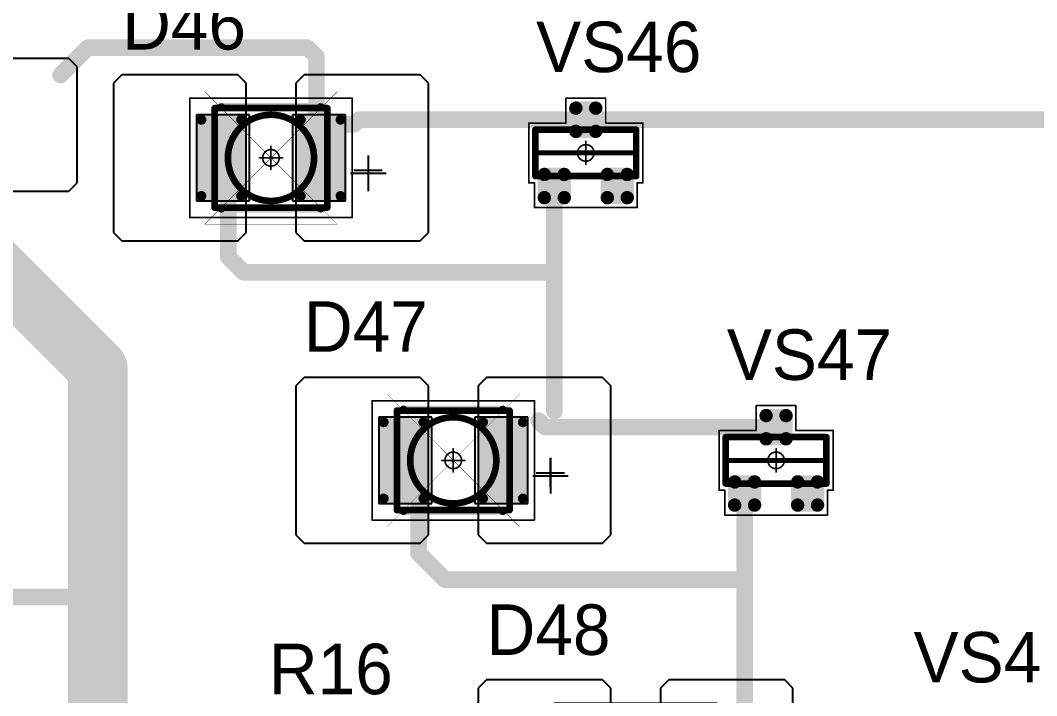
# Model space of a CAD drawing. Header units: millimetres. Extents: x 0 to 395, y 0 to 190.
# Drawn here: x 143.44 to 174.1, y 81.8 to 102.18 of the extents above; entities that cross this region are included whole.
import ezdxf

# ---------------------------------------------------------------- set-up
doc = ezdxf.new("R2010")
doc.units = ezdxf.units.MM
for name, color, linetype in [('Mechanical13', 56, 'Continuous'), ('Mechanical15', 56, 'Continuous'), ('Mechanical5', 56, 'Continuous'), ('TopLayer', 1, 'Continuous'), ('TopOverlay', 2, 'Continuous'), ('TopPaste', 8, 'Continuous'), ('TopSolder', 216, 'Continuous')]:
    doc.layers.add(name, color=color, linetype=linetype)

# ---------------------------------------------------------------- blocks, each defined once
blk = doc.blocks.new('T66G_1073')
at = {"layer": 'Mechanical13'}
for p, q in [((2.936, 0.071), (2.936, -1)), ((2.4, -0.464), (3.471, -0.464))]:
    blk.add_line(p, q, dxfattribs=at)
at = {"layer": 'Mechanical13', "const_width": 0.2}
for points in [[(-1.7, 1.5), (1.7, 1.5)], [(-1.7, -1.5), (-1.7, 1.5)], [(1.7, -1.5), (1.7, 1.5)], [(-1.7, -1.5), (1.7, -1.5)]]:
    blk.add_lwpolyline(points, dxfattribs=at)
at = {"layer": 'Mechanical13'}
for points, const_width in [([(-1.75, 1.5, 1), (-1.65, 1.5, 1)], 0.1), ([(-1.75, 1.5, 1), (-1.65, 1.5, 1)], 0.1), ([(1.65, 1.5, 1), (1.75, 1.5, 1)], 0.1), ([(1.65, 1.5, 1), (1.75, 1.5, 1)], 0.1), ([(1.3, 0, 1), (-1.3, 0, 1)], 0.2), ([(-1.35, 0, 1), (-1.25, 0, 1)], 0.1), ([(1.25, 0, 1), (1.35, 0, 1)], 0.1), ([(-1.75, -1.5, 1), (-1.65, -1.5, 1)], 0.1), ([(-1.75, -1.5, 1), (-1.65, -1.5, 1)], 0.1), ([(1.65, -1.5, 1), (1.75, -1.5, 1)], 0.1), ([(1.65, -1.5, 1), (1.75, -1.5, 1)], 0.1)]:
    blk.add_lwpolyline(points, format="xyb", close=True, dxfattribs=dict(at, const_width=const_width))
at = {"layer": 'Mechanical15', "const_width": 0.05}
for points in [[(-2.45, -1.8), (-2.45, 1.8)], [(-2.45, 1.8), (2.45, 1.8)], [(2.45, -1.8), (2.45, 1.8)], [(0, -0.35), (0, 0.35)], [(-0.35, 0), (0.35, 0)], [(-2.45, -1.8), (2.45, -1.8)]]:
    blk.add_lwpolyline(points, dxfattribs=at)
at = {"layer": 'Mechanical15'}
for points, const_width in [([(-2.462, 1.8, 1), (-2.438, 1.8, 1)], 0.025), ([(-2.462, 1.8, 1), (-2.438, 1.8, 1)], 0.025), ([(2.438, 1.8, 1), (2.462, 1.8, 1)], 0.025), ([(2.438, 1.8, 1), (2.462, 1.8, 1)], 0.025), ([(-0.012, 0.35, 1), (0.012, 0.35, 1)], 0.025), ([(-0.362, 0, 1), (-0.337, 0, 1)], 0.025), ([(0.25, 0, 1), (-0.25, 0, 1)], 0.05), ([(-0.262, 0, 1), (-0.238, 0, 1)], 0.025), ([(0.238, 0, 1), (0.262, 0, 1)], 0.025), ([(0.337, 0, 1), (0.362, 0, 1)], 0.025), ([(-0.012, -0.35, 1), (0.012, -0.35, 1)], 0.025), ([(-2.462, -1.8, 1), (-2.438, -1.8, 1)], 0.025), ([(-2.462, -1.8, 1), (-2.438, -1.8, 1)], 0.025), ([(2.438, -1.8, 1), (2.462, -1.8, 1)], 0.025), ([(2.438, -1.8, 1), (2.462, -1.8, 1)], 0.025)]:
    blk.add_lwpolyline(points, format="xyb", close=True, dxfattribs=dict(at, const_width=const_width))
at = {"layer": 'TopLayer'}
for p, q in [((-5.55, 2), (-5.8, 1.75)), ((-1, 2), (-5.55, 2)), ((-0.75, 1.75), (-1, 2)), ((1, 2), (0.75, 1.75)), ((5.55, 2), (1, 2)), ((5.8, 1.75), (5.55, 2)), ((-5.8, 1.75), (-5.8, -1.75)), ((-0.75, -1.75), (-0.75, 1.75)), ((0.75, 1.75), (0.75, -1.75)), ((5.8, -1.75), (5.8, 1.75)), ((-5.8, -1.75), (-5.55, -2)), ((-1, -2), (-0.75, -1.75)), ((0.75, -1.75), (1, -2)), ((5.55, -2), (5.8, -1.75)), ((-5.55, -2), (-1, -2)), ((1, -2), (5.55, -2))]:
    blk.add_line(p, q, dxfattribs=at)
at = {"layer": 'TopLayer', "const_width": 0.15}
for points in [[(-2.175, 1.15, 1), (-2.025, 1.15, 1)], [(-0.975, 1.15, 1), (-0.825, 1.15, 1)], [(0.825, 1.15, 1), (0.975, 1.15, 1)], [(2.025, 1.15, 1), (2.175, 1.15, 1)], [(-2.175, -1.15, 1), (-2.025, -1.15, 1)], [(-0.975, -1.15, 1), (-0.825, -1.15, 1)], [(0.825, -1.15, 1), (0.975, -1.15, 1)], [(2.025, -1.15, 1), (2.175, -1.15, 1)]]:
    blk.add_lwpolyline(points, format="xyb", close=True, dxfattribs=at)
at = {"layer": 'TopLayer'}
for points in [[(-0.9, 1.3), (-2.1, 1.3), (-0.9, -1.3), (-2.1, -1.3)], [(2.1, 1.3), (0.9, 1.3), (2.1, -1.3), (0.9, -1.3)], [(-0.75, 1.15), (-2.25, 1.15), (-0.75, -1.15), (-2.25, -1.15)], [(2.25, 1.15), (0.75, 1.15), (2.25, -1.15), (0.75, -1.15)]]:
    blk.add_solid(points, dxfattribs=at)
at = {"layer": 'TopOverlay'}
for p, q in [((2.928, 0.057), (2.928, -0.8)), ((2.5, -0.372), (3.357, -0.372))]:
    blk.add_line(p, q, dxfattribs=at)
at = {"layer": 'TopOverlay', "const_width": 0.25}
for points in [[(-1.5, 1.525), (1.5, 1.525)], [(-1.5, -1.525), (1.5, -1.525)]]:
    blk.add_lwpolyline(points, dxfattribs=at)
at = {"layer": 'TopOverlay', "const_width": 0.125}
for points in [[(-1.562, 1.525, 1), (-1.438, 1.525, 1)], [(1.438, 1.525, 1), (1.562, 1.525, 1)], [(-1.562, -1.525, 1), (-1.438, -1.525, 1)], [(1.438, -1.525, 1), (1.562, -1.525, 1)]]:
    blk.add_lwpolyline(points, format="xyb", close=True, dxfattribs=at)
at = {"layer": 'TopPaste', "const_width": 0.125}
for points in [[(-2.163, 1.15, 1), (-2.038, 1.15, 1)], [(-0.963, 1.15, 1), (-0.838, 1.15, 1)], [(0.838, 1.15, 1), (0.963, 1.15, 1)], [(2.038, 1.15, 1), (2.163, 1.15, 1)], [(-2.163, -1.15, 1), (-2.038, -1.15, 1)], [(-0.963, -1.15, 1), (-0.838, -1.15, 1)], [(0.838, -1.15, 1), (0.963, -1.15, 1)], [(2.038, -1.15, 1), (2.163, -1.15, 1)]]:
    blk.add_lwpolyline(points, format="xyb", close=True, dxfattribs=at)
at = {"layer": 'TopPaste'}
for points in [[(-0.9, 1.275), (-2.1, 1.275), (-0.9, -1.275), (-2.1, -1.275)], [(2.1, 1.275), (0.9, 1.275), (2.1, -1.275), (0.9, -1.275)], [(-0.775, 1.15), (-2.225, 1.15), (-0.775, -1.15), (-2.225, -1.15)], [(2.225, 1.15), (0.775, 1.15), (2.225, -1.15), (0.775, -1.15)]]:
    blk.add_solid(points, dxfattribs=at)
at = {"layer": 'TopSolder'}
for p, q in [((-2.25, 1.3), (-2.25, -1.3)), ((-0.65, 1.3), (-2.25, 1.3)), ((-0.65, -1.3), (-0.65, 1.3)), ((0.65, 1.3), (0.65, -1.3)), ((2.25, 1.3), (0.65, 1.3)), ((2.25, -1.3), (2.25, 1.3)), ((-2.25, -1.3), (-0.65, -1.3)), ((0.65, -1.3), (2.25, -1.3))]:
    blk.add_line(p, q, dxfattribs=at)
blk = doc.blocks.new('SOT23_1137')
at = {"layer": 'Mechanical13', "const_width": 0.2}
for points in [[(-0.7, 1.52), (0.7, 1.52)], [(-0.7, 1.52), (-0.7, -1.52)], [(0.7, 1.52), (0.7, -1.52)], [(-0.7, -1.52), (0.7, -1.52)]]:
    blk.add_lwpolyline(points, dxfattribs=at)
at = {"layer": 'Mechanical13', "const_width": 0.1}
for points in [[(-0.75, 1.52, 1), (-0.65, 1.52, 1)], [(-0.75, 1.52, 1), (-0.65, 1.52, 1)], [(0.65, 1.52, 1), (0.75, 1.52, 1)], [(0.65, 1.52, 1), (0.75, 1.52, 1)], [(-0.75, -1.52, 1), (-0.65, -1.52, 1)], [(-0.75, -1.52, 1), (-0.65, -1.52, 1)], [(0.65, -1.52, 1), (0.75, -1.52, 1)], [(0.65, -1.52, 1), (0.75, -1.52, 1)]]:
    blk.add_lwpolyline(points, format="xyb", close=True, dxfattribs=at)
at = {"layer": 'Mechanical15', "const_width": 0.05}
for points in [[(-1.65, 1.55), (-1.65, -1.55)], [(-1.65, 1.55), (-0.9, 1.55)], [(-0.9, 1.72), (-0.9, 1.55)], [(-0.9, 1.72), (0.9, 1.72)], [(0.9, 1.72), (0.9, 0.6)], [(0.9, 0.6), (1.65, 0.6)], [(1.65, 0.6), (1.65, -0.6)], [(0, 0.35), (0, -0.35)], [(-0.35, 0), (0.35, 0)], [(0.9, -0.6), (1.65, -0.6)], [(0.9, -0.6), (0.9, -1.72)], [(-1.65, -1.55), (-0.9, -1.55)], [(-0.9, -1.55), (-0.9, -1.72)], [(-0.9, -1.72), (0.9, -1.72)]]:
    blk.add_lwpolyline(points, dxfattribs=at)
at = {"layer": 'Mechanical15'}
for points, const_width in [([(-1.662, 1.55, 1), (-1.637, 1.55, 1)], 0.025), ([(-1.662, 1.55, 1), (-1.637, 1.55, 1)], 0.025), ([(-0.913, 1.72, 1), (-0.888, 1.72, 1)], 0.025), ([(-0.913, 1.72, 1), (-0.888, 1.72, 1)], 0.025), ([(-0.913, 1.55, 1), (-0.888, 1.55, 1)], 0.025), ([(-0.913, 1.55, 1), (-0.888, 1.55, 1)], 0.025), ([(0.888, 1.72, 1), (0.913, 1.72, 1)], 0.025), ([(0.888, 1.72, 1), (0.913, 1.72, 1)], 0.025), ([(0.888, 0.6, 1), (0.913, 0.6, 1)], 0.025), ([(0.888, 0.6, 1), (0.913, 0.6, 1)], 0.025), ([(1.637, 0.6, 1), (1.662, 0.6, 1)], 0.025), ([(1.637, 0.6, 1), (1.662, 0.6, 1)], 0.025), ([(-0.012, 0.35, 1), (0.012, 0.35, 1)], 0.025), ([(-0.362, 0, 1), (-0.337, 0, 1)], 0.025), ([(0.25, 0, 1), (-0.25, 0, 1)], 0.05), ([(-0.262, 0, 1), (-0.238, 0, 1)], 0.025), ([(0.238, 0, 1), (0.262, 0, 1)], 0.025), ([(0.337, 0, 1), (0.362, 0, 1)], 0.025), ([(-0.012, -0.35, 1), (0.012, -0.35, 1)], 0.025), ([(0.888, -0.6, 1), (0.913, -0.6, 1)], 0.025), ([(0.888, -0.6, 1), (0.913, -0.6, 1)], 0.025), ([(1.637, -0.6, 1), (1.662, -0.6, 1)], 0.025), ([(1.637, -0.6, 1), (1.662, -0.6, 1)], 0.025), ([(-1.662, -1.55, 1), (-1.637, -1.55, 1)], 0.025), ([(-1.662, -1.55, 1), (-1.637, -1.55, 1)], 0.025), ([(-0.913, -1.55, 1), (-0.888, -1.55, 1)], 0.025), ([(-0.913, -1.55, 1), (-0.888, -1.55, 1)], 0.025), ([(-0.913, -1.72, 1), (-0.888, -1.72, 1)], 0.025), ([(-0.913, -1.72, 1), (-0.888, -1.72, 1)], 0.025), ([(0.888, -1.72, 1), (0.913, -1.72, 1)], 0.025), ([(0.888, -1.72, 1), (0.913, -1.72, 1)], 0.025)]:
    blk.add_lwpolyline(points, format="xyb", close=True, dxfattribs=dict(at, const_width=const_width))
at = {"layer": 'TopLayer', "const_width": 0.1}
for points in [[(-1.4, 1.25, 1), (-1.3, 1.25, 1)], [(-0.7, 1.25, 1), (-0.6, 1.25, 1)], [(-1.4, 0.65, 1), (-1.3, 0.65, 1)], [(-0.7, 0.65, 1), (-0.6, 0.65, 1)], [(0.6, 0.3, 1), (0.7, 0.3, 1)], [(1.3, 0.3, 1), (1.4, 0.3, 1)], [(0.6, -0.3, 1), (0.7, -0.3, 1)], [(1.3, -0.3, 1), (1.4, -0.3, 1)], [(-1.4, -0.65, 1), (-1.3, -0.65, 1)], [(-0.7, -0.65, 1), (-0.6, -0.65, 1)], [(-1.4, -1.25, 1), (-1.3, -1.25, 1)], [(-0.7, -1.25, 1), (-0.6, -1.25, 1)]]:
    blk.add_lwpolyline(points, format="xyb", close=True, dxfattribs=at)
at = {"layer": 'TopLayer'}
for points in [[(-1.45, 1.25), (-1.45, 0.65), (-0.55, 1.25), (-0.55, 0.65)], [(-1.35, 1.35), (-1.35, 0.55), (-0.65, 1.35), (-0.65, 0.55)], [(0.65, 0.4), (0.65, -0.4), (1.35, 0.4), (1.35, -0.4)], [(0.55, 0.3), (0.55, -0.3), (1.45, 0.3), (1.45, -0.3)], [(-1.35, -0.55), (-1.35, -1.35), (-0.65, -0.55), (-0.65, -1.35)], [(-1.45, -0.65), (-1.45, -1.25), (-0.55, -0.65), (-0.55, -1.25)]]:
    blk.add_solid(points, dxfattribs=at)
at = {"layer": 'TopOverlay', "const_width": 0.15}
blk.add_lwpolyline([(0, 1.5), (0, -1.5)], dxfattribs=at)
at = {"layer": 'TopOverlay', "const_width": 0.075}
for points in [[(-0.038, 1.5, 1), (0.038, 1.5, 1)], [(-0.038, -1.5, 1), (0.038, -1.5, 1)]]:
    blk.add_lwpolyline(points, format="xyb", close=True, dxfattribs=at)
at = {"layer": 'TopPaste', "const_width": 0.075}
for points in [[(-1.387, 1.25, 1), (-1.313, 1.25, 1)], [(-0.687, 1.25, 1), (-0.613, 1.25, 1)], [(-1.387, 0.65, 1), (-1.313, 0.65, 1)], [(-0.687, 0.65, 1), (-0.613, 0.65, 1)], [(0.613, 0.3, 1), (0.687, 0.3, 1)], [(1.313, 0.3, 1), (1.387, 0.3, 1)], [(0.613, -0.3, 1), (0.687, -0.3, 1)], [(1.313, -0.3, 1), (1.387, -0.3, 1)], [(-1.387, -0.65, 1), (-1.313, -0.65, 1)], [(-0.687, -0.65, 1), (-0.613, -0.65, 1)], [(-1.387, -1.25, 1), (-1.313, -1.25, 1)], [(-0.687, -1.25, 1), (-0.613, -1.25, 1)]]:
    blk.add_lwpolyline(points, format="xyb", close=True, dxfattribs=at)
at = {"layer": 'TopPaste'}
for points in [[(-1.425, 1.25), (-1.425, 0.65), (-0.575, 1.25), (-0.575, 0.65)], [(-1.35, 1.325), (-1.35, 0.575), (-0.65, 1.325), (-0.65, 0.575)], [(0.65, 0.375), (0.65, -0.375), (1.35, 0.375), (1.35, -0.375)], [(0.575, 0.3), (0.575, -0.3), (1.425, 0.3), (1.425, -0.3)], [(-1.35, -0.575), (-1.35, -1.325), (-0.65, -0.575), (-0.65, -1.325)], [(-1.425, -0.65), (-1.425, -1.25), (-0.575, -0.65), (-0.575, -1.25)]]:
    blk.add_solid(points, dxfattribs=at)
at = {"layer": 'TopSolder', "const_width": 0.202}
for points in [[(-1.451, 1.25, 1), (-1.249, 1.25, 1)], [(-0.751, 1.25, 1), (-0.549, 1.25, 1)], [(-1.451, 0.65, 1), (-1.249, 0.65, 1)], [(-0.751, 0.65, 1), (-0.549, 0.65, 1)], [(0.549, 0.3, 1), (0.751, 0.3, 1)], [(1.249, 0.3, 1), (1.451, 0.3, 1)], [(0.549, -0.3, 1), (0.751, -0.3, 1)], [(1.249, -0.3, 1), (1.451, -0.3, 1)], [(-1.451, -0.65, 1), (-1.249, -0.65, 1)], [(-0.751, -0.65, 1), (-0.549, -0.65, 1)], [(-1.451, -1.25, 1), (-1.249, -1.25, 1)], [(-0.751, -1.25, 1), (-0.549, -1.25, 1)]]:
    blk.add_lwpolyline(points, format="xyb", close=True, dxfattribs=at)
at = {"layer": 'TopSolder'}
for points in [[(-1.552, 1.25), (-1.552, 0.65), (-0.448, 1.25), (-0.448, 0.65)], [(-1.35, 1.452), (-1.35, 0.448), (-0.65, 1.452), (-0.65, 0.448)], [(0.65, 0.502), (0.65, -0.502), (1.35, 0.502), (1.35, -0.502)], [(0.448, 0.3), (0.448, -0.3), (1.552, 0.3), (1.552, -0.3)], [(-1.35, -0.448), (-1.35, -1.452), (-0.65, -0.448), (-0.65, -1.452)], [(-1.552, -0.65), (-1.552, -1.25), (-0.448, -0.65), (-0.448, -1.25)]]:
    blk.add_solid(points, dxfattribs=at)
blk = doc.blocks.new('SOT23_1138')
at = {"layer": 'Mechanical13', "const_width": 0.2}
for points in [[(-0.7, 1.52), (0.7, 1.52)], [(-0.7, 1.52), (-0.7, -1.52)], [(0.7, 1.52), (0.7, -1.52)], [(-0.7, -1.52), (0.7, -1.52)]]:
    blk.add_lwpolyline(points, dxfattribs=at)
at = {"layer": 'Mechanical13', "const_width": 0.1}
for points in [[(-0.75, 1.52, 1), (-0.65, 1.52, 1)], [(-0.75, 1.52, 1), (-0.65, 1.52, 1)], [(0.65, 1.52, 1), (0.75, 1.52, 1)], [(0.65, 1.52, 1), (0.75, 1.52, 1)], [(-0.75, -1.52, 1), (-0.65, -1.52, 1)], [(-0.75, -1.52, 1), (-0.65, -1.52, 1)], [(0.65, -1.52, 1), (0.75, -1.52, 1)], [(0.65, -1.52, 1), (0.75, -1.52, 1)]]:
    blk.add_lwpolyline(points, format="xyb", close=True, dxfattribs=at)
at = {"layer": 'Mechanical15', "const_width": 0.05}
for points in [[(-1.65, 1.55), (-1.65, -1.55)], [(-1.65, 1.55), (-0.9, 1.55)], [(-0.9, 1.72), (-0.9, 1.55)], [(-0.9, 1.72), (0.9, 1.72)], [(0.9, 1.72), (0.9, 0.6)], [(0.9, 0.6), (1.65, 0.6)], [(1.65, 0.6), (1.65, -0.6)], [(0, 0.35), (0, -0.35)], [(-0.35, 0), (0.35, 0)], [(0.9, -0.6), (1.65, -0.6)], [(0.9, -0.6), (0.9, -1.72)], [(-1.65, -1.55), (-0.9, -1.55)], [(-0.9, -1.55), (-0.9, -1.72)], [(-0.9, -1.72), (0.9, -1.72)]]:
    blk.add_lwpolyline(points, dxfattribs=at)
at = {"layer": 'Mechanical15'}
for points, const_width in [([(-1.662, 1.55, 1), (-1.637, 1.55, 1)], 0.025), ([(-1.662, 1.55, 1), (-1.637, 1.55, 1)], 0.025), ([(-0.913, 1.72, 1), (-0.888, 1.72, 1)], 0.025), ([(-0.913, 1.72, 1), (-0.888, 1.72, 1)], 0.025), ([(-0.913, 1.55, 1), (-0.888, 1.55, 1)], 0.025), ([(-0.913, 1.55, 1), (-0.888, 1.55, 1)], 0.025), ([(0.888, 1.72, 1), (0.913, 1.72, 1)], 0.025), ([(0.888, 1.72, 1), (0.913, 1.72, 1)], 0.025), ([(0.888, 0.6, 1), (0.913, 0.6, 1)], 0.025), ([(0.888, 0.6, 1), (0.913, 0.6, 1)], 0.025), ([(1.637, 0.6, 1), (1.662, 0.6, 1)], 0.025), ([(1.637, 0.6, 1), (1.662, 0.6, 1)], 0.025), ([(-0.012, 0.35, 1), (0.012, 0.35, 1)], 0.025), ([(-0.362, 0, 1), (-0.337, 0, 1)], 0.025), ([(0.25, 0, 1), (-0.25, 0, 1)], 0.05), ([(-0.262, 0, 1), (-0.238, 0, 1)], 0.025), ([(0.238, 0, 1), (0.262, 0, 1)], 0.025), ([(0.337, 0, 1), (0.362, 0, 1)], 0.025), ([(-0.012, -0.35, 1), (0.012, -0.35, 1)], 0.025), ([(0.888, -0.6, 1), (0.913, -0.6, 1)], 0.025), ([(0.888, -0.6, 1), (0.913, -0.6, 1)], 0.025), ([(1.637, -0.6, 1), (1.662, -0.6, 1)], 0.025), ([(1.637, -0.6, 1), (1.662, -0.6, 1)], 0.025), ([(-1.662, -1.55, 1), (-1.637, -1.55, 1)], 0.025), ([(-1.662, -1.55, 1), (-1.637, -1.55, 1)], 0.025), ([(-0.913, -1.55, 1), (-0.888, -1.55, 1)], 0.025), ([(-0.913, -1.55, 1), (-0.888, -1.55, 1)], 0.025), ([(-0.913, -1.72, 1), (-0.888, -1.72, 1)], 0.025), ([(-0.913, -1.72, 1), (-0.888, -1.72, 1)], 0.025), ([(0.888, -1.72, 1), (0.913, -1.72, 1)], 0.025), ([(0.888, -1.72, 1), (0.913, -1.72, 1)], 0.025)]:
    blk.add_lwpolyline(points, format="xyb", close=True, dxfattribs=dict(at, const_width=const_width))
at = {"layer": 'TopLayer', "const_width": 0.1}
for points in [[(-1.4, 1.25, 1), (-1.3, 1.25, 1)], [(-0.7, 1.25, 1), (-0.6, 1.25, 1)], [(-1.4, 0.65, 1), (-1.3, 0.65, 1)], [(-0.7, 0.65, 1), (-0.6, 0.65, 1)], [(0.6, 0.3, 1), (0.7, 0.3, 1)], [(1.3, 0.3, 1), (1.4, 0.3, 1)], [(0.6, -0.3, 1), (0.7, -0.3, 1)], [(1.3, -0.3, 1), (1.4, -0.3, 1)], [(-1.4, -0.65, 1), (-1.3, -0.65, 1)], [(-0.7, -0.65, 1), (-0.6, -0.65, 1)], [(-1.4, -1.25, 1), (-1.3, -1.25, 1)], [(-0.7, -1.25, 1), (-0.6, -1.25, 1)]]:
    blk.add_lwpolyline(points, format="xyb", close=True, dxfattribs=at)
at = {"layer": 'TopLayer'}
for points in [[(-1.45, 1.25), (-1.45, 0.65), (-0.55, 1.25), (-0.55, 0.65)], [(-1.35, 1.35), (-1.35, 0.55), (-0.65, 1.35), (-0.65, 0.55)], [(0.65, 0.4), (0.65, -0.4), (1.35, 0.4), (1.35, -0.4)], [(0.55, 0.3), (0.55, -0.3), (1.45, 0.3), (1.45, -0.3)], [(-1.35, -0.55), (-1.35, -1.35), (-0.65, -0.55), (-0.65, -1.35)], [(-1.45, -0.65), (-1.45, -1.25), (-0.55, -0.65), (-0.55, -1.25)]]:
    blk.add_solid(points, dxfattribs=at)
at = {"layer": 'TopOverlay', "const_width": 0.15}
blk.add_lwpolyline([(0, 1.5), (0, -1.5)], dxfattribs=at)
at = {"layer": 'TopOverlay', "const_width": 0.075}
for points in [[(-0.038, 1.5, 1), (0.038, 1.5, 1)], [(-0.038, -1.5, 1), (0.038, -1.5, 1)]]:
    blk.add_lwpolyline(points, format="xyb", close=True, dxfattribs=at)
at = {"layer": 'TopPaste', "const_width": 0.075}
for points in [[(-1.387, 1.25, 1), (-1.313, 1.25, 1)], [(-0.687, 1.25, 1), (-0.613, 1.25, 1)], [(-1.387, 0.65, 1), (-1.313, 0.65, 1)], [(-0.687, 0.65, 1), (-0.613, 0.65, 1)], [(0.613, 0.3, 1), (0.687, 0.3, 1)], [(1.313, 0.3, 1), (1.387, 0.3, 1)], [(0.613, -0.3, 1), (0.687, -0.3, 1)], [(1.313, -0.3, 1), (1.387, -0.3, 1)], [(-1.387, -0.65, 1), (-1.313, -0.65, 1)], [(-0.687, -0.65, 1), (-0.613, -0.65, 1)], [(-1.387, -1.25, 1), (-1.313, -1.25, 1)], [(-0.687, -1.25, 1), (-0.613, -1.25, 1)]]:
    blk.add_lwpolyline(points, format="xyb", close=True, dxfattribs=at)
at = {"layer": 'TopPaste'}
for points in [[(-1.425, 1.25), (-1.425, 0.65), (-0.575, 1.25), (-0.575, 0.65)], [(-1.35, 1.325), (-1.35, 0.575), (-0.65, 1.325), (-0.65, 0.575)], [(0.65, 0.375), (0.65, -0.375), (1.35, 0.375), (1.35, -0.375)], [(0.575, 0.3), (0.575, -0.3), (1.425, 0.3), (1.425, -0.3)], [(-1.35, -0.575), (-1.35, -1.325), (-0.65, -0.575), (-0.65, -1.325)], [(-1.425, -0.65), (-1.425, -1.25), (-0.575, -0.65), (-0.575, -1.25)]]:
    blk.add_solid(points, dxfattribs=at)
at = {"layer": 'TopSolder', "const_width": 0.202}
for points in [[(-1.451, 1.25, 1), (-1.249, 1.25, 1)], [(-0.751, 1.25, 1), (-0.549, 1.25, 1)], [(-1.451, 0.65, 1), (-1.249, 0.65, 1)], [(-0.751, 0.65, 1), (-0.549, 0.65, 1)], [(0.549, 0.3, 1), (0.751, 0.3, 1)], [(1.249, 0.3, 1), (1.451, 0.3, 1)], [(0.549, -0.3, 1), (0.751, -0.3, 1)], [(1.249, -0.3, 1), (1.451, -0.3, 1)], [(-1.451, -0.65, 1), (-1.249, -0.65, 1)], [(-0.751, -0.65, 1), (-0.549, -0.65, 1)], [(-1.451, -1.25, 1), (-1.249, -1.25, 1)], [(-0.751, -1.25, 1), (-0.549, -1.25, 1)]]:
    blk.add_lwpolyline(points, format="xyb", close=True, dxfattribs=at)
at = {"layer": 'TopSolder'}
for points in [[(-1.552, 1.25), (-1.552, 0.65), (-0.448, 1.25), (-0.448, 0.65)], [(-1.35, 1.452), (-1.35, 0.448), (-0.65, 1.452), (-0.65, 0.448)], [(0.65, 0.502), (0.65, -0.502), (1.35, 0.502), (1.35, -0.502)], [(0.448, 0.3), (0.448, -0.3), (1.552, 0.3), (1.552, -0.3)], [(-1.35, -0.448), (-1.35, -1.452), (-0.65, -0.448), (-0.65, -1.452)], [(-1.552, -0.65), (-1.552, -1.25), (-0.448, -0.65), (-0.448, -1.25)]]:
    blk.add_solid(points, dxfattribs=at)
blk = doc.blocks.new('T66G_4_1285')
at = {"layer": 'Mechanical13'}
for p, q in [((2.936, 0.071), (2.936, -1)), ((2.4, -0.464), (3.471, -0.464))]:
    blk.add_line(p, q, dxfattribs=at)
at = {"layer": 'Mechanical13', "const_width": 0.2}
for points in [[(-1.7, 1.5), (1.7, 1.5)], [(-1.7, -1.5), (-1.7, 1.5)], [(1.7, -1.5), (1.7, 1.5)], [(-1.7, -1.5), (1.7, -1.5)]]:
    blk.add_lwpolyline(points, dxfattribs=at)
at = {"layer": 'Mechanical13'}
for points, const_width in [([(-1.75, 1.5, 1), (-1.65, 1.5, 1)], 0.1), ([(-1.75, 1.5, 1), (-1.65, 1.5, 1)], 0.1), ([(1.65, 1.5, 1), (1.75, 1.5, 1)], 0.1), ([(1.65, 1.5, 1), (1.75, 1.5, 1)], 0.1), ([(1.3, 0, 1), (-1.3, 0, 1)], 0.2), ([(-1.35, 0, 1), (-1.25, 0, 1)], 0.1), ([(1.25, 0, 1), (1.35, 0, 1)], 0.1), ([(-1.75, -1.5, 1), (-1.65, -1.5, 1)], 0.1), ([(-1.75, -1.5, 1), (-1.65, -1.5, 1)], 0.1), ([(1.65, -1.5, 1), (1.75, -1.5, 1)], 0.1), ([(1.65, -1.5, 1), (1.75, -1.5, 1)], 0.1)]:
    blk.add_lwpolyline(points, format="xyb", close=True, dxfattribs=dict(at, const_width=const_width))
at = {"layer": 'Mechanical15', "const_width": 0.05}
for points in [[(-2.45, -1.8), (-2.45, 1.8)], [(-2.45, 1.8), (2.45, 1.8)], [(2.45, -1.8), (2.45, 1.8)], [(0, -0.35), (0, 0.35)], [(-0.35, 0), (0.35, 0)], [(-2.45, -1.8), (2.45, -1.8)]]:
    blk.add_lwpolyline(points, dxfattribs=at)
at = {"layer": 'Mechanical15'}
for points, const_width in [([(-2.462, 1.8, 1), (-2.438, 1.8, 1)], 0.025), ([(-2.462, 1.8, 1), (-2.438, 1.8, 1)], 0.025), ([(2.438, 1.8, 1), (2.462, 1.8, 1)], 0.025), ([(2.438, 1.8, 1), (2.462, 1.8, 1)], 0.025), ([(-0.012, 0.35, 1), (0.012, 0.35, 1)], 0.025), ([(-0.362, 0, 1), (-0.337, 0, 1)], 0.025), ([(0.25, 0, 1), (-0.25, 0, 1)], 0.05), ([(-0.262, 0, 1), (-0.238, 0, 1)], 0.025), ([(0.238, 0, 1), (0.262, 0, 1)], 0.025), ([(0.337, 0, 1), (0.362, 0, 1)], 0.025), ([(-0.012, -0.35, 1), (0.012, -0.35, 1)], 0.025), ([(-2.462, -1.8, 1), (-2.438, -1.8, 1)], 0.025), ([(-2.462, -1.8, 1), (-2.438, -1.8, 1)], 0.025), ([(2.438, -1.8, 1), (2.462, -1.8, 1)], 0.025), ([(2.438, -1.8, 1), (2.462, -1.8, 1)], 0.025)]:
    blk.add_lwpolyline(points, format="xyb", close=True, dxfattribs=dict(at, const_width=const_width))
at = {"layer": 'TopLayer'}
for p, q in [((-4.5, 2.5), (-4.75, 2.25)), ((-1, 2.5), (-4.5, 2.5)), ((-0.75, 2.25), (-1, 2.5)), ((1, 2.5), (0.75, 2.25)), ((4.5, 2.5), (1, 2.5)), ((4.75, 2.25), (4.5, 2.5)), ((-4.75, 2.25), (-4.75, -2.25)), ((-0.75, -2.25), (-0.75, 2.25)), ((0.75, 2.25), (0.75, -2.25)), ((4.75, -2.25), (4.75, 2.25)), ((-4.75, -2.25), (-4.5, -2.5)), ((-1, -2.5), (-0.75, -2.25)), ((0.75, -2.25), (1, -2.5)), ((4.5, -2.5), (4.75, -2.25)), ((-4.5, -2.5), (-1, -2.5)), ((1, -2.5), (4.5, -2.5))]:
    blk.add_line(p, q, dxfattribs=at)
at = {"layer": 'TopLayer', "const_width": 0.15}
for points in [[(-2.175, 1.15, 1), (-2.025, 1.15, 1)], [(-0.975, 1.15, 1), (-0.825, 1.15, 1)], [(0.825, 1.15, 1), (0.975, 1.15, 1)], [(2.025, 1.15, 1), (2.175, 1.15, 1)], [(-2.175, -1.15, 1), (-2.025, -1.15, 1)], [(-0.975, -1.15, 1), (-0.825, -1.15, 1)], [(0.825, -1.15, 1), (0.975, -1.15, 1)], [(2.025, -1.15, 1), (2.175, -1.15, 1)]]:
    blk.add_lwpolyline(points, format="xyb", close=True, dxfattribs=at)
at = {"layer": 'TopLayer'}
for points in [[(-0.9, 1.3), (-2.1, 1.3), (-0.9, -1.3), (-2.1, -1.3)], [(2.1, 1.3), (0.9, 1.3), (2.1, -1.3), (0.9, -1.3)], [(-0.75, 1.15), (-2.25, 1.15), (-0.75, -1.15), (-2.25, -1.15)], [(2.25, 1.15), (0.75, 1.15), (2.25, -1.15), (0.75, -1.15)]]:
    blk.add_solid(points, dxfattribs=at)
at = {"layer": 'TopOverlay'}
for p, q in [((2.928, 0.057), (2.928, -0.8)), ((2.5, -0.372), (3.357, -0.372))]:
    blk.add_line(p, q, dxfattribs=at)
at = {"layer": 'TopOverlay', "const_width": 0.25}
for points in [[(-1.5, 1.525), (1.5, 1.525)], [(-1.5, -1.525), (1.5, -1.525)]]:
    blk.add_lwpolyline(points, dxfattribs=at)
at = {"layer": 'TopOverlay', "const_width": 0.125}
for points in [[(-1.562, 1.525, 1), (-1.438, 1.525, 1)], [(1.438, 1.525, 1), (1.562, 1.525, 1)], [(-1.562, -1.525, 1), (-1.438, -1.525, 1)], [(1.438, -1.525, 1), (1.562, -1.525, 1)]]:
    blk.add_lwpolyline(points, format="xyb", close=True, dxfattribs=at)
at = {"layer": 'TopPaste', "const_width": 0.125}
for points in [[(-2.163, 1.15, 1), (-2.038, 1.15, 1)], [(-0.963, 1.15, 1), (-0.838, 1.15, 1)], [(0.838, 1.15, 1), (0.963, 1.15, 1)], [(2.038, 1.15, 1), (2.163, 1.15, 1)], [(-2.163, -1.15, 1), (-2.038, -1.15, 1)], [(-0.963, -1.15, 1), (-0.838, -1.15, 1)], [(0.838, -1.15, 1), (0.963, -1.15, 1)], [(2.038, -1.15, 1), (2.163, -1.15, 1)]]:
    blk.add_lwpolyline(points, format="xyb", close=True, dxfattribs=at)
at = {"layer": 'TopPaste'}
for points in [[(-0.9, 1.275), (-2.1, 1.275), (-0.9, -1.275), (-2.1, -1.275)], [(2.1, 1.275), (0.9, 1.275), (2.1, -1.275), (0.9, -1.275)], [(-0.775, 1.15), (-2.225, 1.15), (-0.775, -1.15), (-2.225, -1.15)], [(2.225, 1.15), (0.775, 1.15), (2.225, -1.15), (0.775, -1.15)]]:
    blk.add_solid(points, dxfattribs=at)
at = {"layer": 'TopSolder'}
for p, q in [((-2.25, 1.3), (-2.25, -1.3)), ((-0.65, 1.3), (-2.25, 1.3)), ((-0.65, -1.3), (-0.65, 1.3)), ((0.65, 1.3), (0.65, -1.3)), ((2.25, 1.3), (0.65, 1.3)), ((2.25, -1.3), (2.25, 1.3)), ((-2.25, -1.3), (-0.65, -1.3)), ((0.65, -1.3), (2.25, -1.3))]:
    blk.add_line(p, q, dxfattribs=at)
blk = doc.blocks.new('T66G_4_1286')
at = {"layer": 'Mechanical13'}
for p, q in [((2.936, 0.071), (2.936, -1)), ((2.4, -0.464), (3.471, -0.464))]:
    blk.add_line(p, q, dxfattribs=at)
at = {"layer": 'Mechanical13', "const_width": 0.2}
for points in [[(-1.7, 1.5), (1.7, 1.5)], [(-1.7, -1.5), (-1.7, 1.5)], [(1.7, -1.5), (1.7, 1.5)], [(-1.7, -1.5), (1.7, -1.5)]]:
    blk.add_lwpolyline(points, dxfattribs=at)
at = {"layer": 'Mechanical13'}
for points, const_width in [([(-1.75, 1.5, 1), (-1.65, 1.5, 1)], 0.1), ([(-1.75, 1.5, 1), (-1.65, 1.5, 1)], 0.1), ([(1.65, 1.5, 1), (1.75, 1.5, 1)], 0.1), ([(1.65, 1.5, 1), (1.75, 1.5, 1)], 0.1), ([(1.3, 0, 1), (-1.3, 0, 1)], 0.2), ([(-1.35, 0, 1), (-1.25, 0, 1)], 0.1), ([(1.25, 0, 1), (1.35, 0, 1)], 0.1), ([(-1.75, -1.5, 1), (-1.65, -1.5, 1)], 0.1), ([(-1.75, -1.5, 1), (-1.65, -1.5, 1)], 0.1), ([(1.65, -1.5, 1), (1.75, -1.5, 1)], 0.1), ([(1.65, -1.5, 1), (1.75, -1.5, 1)], 0.1)]:
    blk.add_lwpolyline(points, format="xyb", close=True, dxfattribs=dict(at, const_width=const_width))
at = {"layer": 'Mechanical15', "const_width": 0.05}
for points in [[(-2.45, -1.8), (-2.45, 1.8)], [(-2.45, 1.8), (2.45, 1.8)], [(2.45, -1.8), (2.45, 1.8)], [(0, -0.35), (0, 0.35)], [(-0.35, 0), (0.35, 0)], [(-2.45, -1.8), (2.45, -1.8)]]:
    blk.add_lwpolyline(points, dxfattribs=at)
at = {"layer": 'Mechanical15'}
for points, const_width in [([(-2.462, 1.8, 1), (-2.438, 1.8, 1)], 0.025), ([(-2.462, 1.8, 1), (-2.438, 1.8, 1)], 0.025), ([(2.438, 1.8, 1), (2.462, 1.8, 1)], 0.025), ([(2.438, 1.8, 1), (2.462, 1.8, 1)], 0.025), ([(-0.012, 0.35, 1), (0.012, 0.35, 1)], 0.025), ([(-0.362, 0, 1), (-0.337, 0, 1)], 0.025), ([(0.25, 0, 1), (-0.25, 0, 1)], 0.05), ([(-0.262, 0, 1), (-0.238, 0, 1)], 0.025), ([(0.238, 0, 1), (0.262, 0, 1)], 0.025), ([(0.337, 0, 1), (0.362, 0, 1)], 0.025), ([(-0.012, -0.35, 1), (0.012, -0.35, 1)], 0.025), ([(-2.462, -1.8, 1), (-2.438, -1.8, 1)], 0.025), ([(-2.462, -1.8, 1), (-2.438, -1.8, 1)], 0.025), ([(2.438, -1.8, 1), (2.462, -1.8, 1)], 0.025), ([(2.438, -1.8, 1), (2.462, -1.8, 1)], 0.025)]:
    blk.add_lwpolyline(points, format="xyb", close=True, dxfattribs=dict(at, const_width=const_width))
at = {"layer": 'TopLayer'}
for p, q in [((-4.5, 2.5), (-4.75, 2.25)), ((-1, 2.5), (-4.5, 2.5)), ((-0.75, 2.25), (-1, 2.5)), ((1, 2.5), (0.75, 2.25)), ((4.5, 2.5), (1, 2.5)), ((4.75, 2.25), (4.5, 2.5)), ((-4.75, 2.25), (-4.75, -2.25)), ((-0.75, -2.25), (-0.75, 2.25)), ((0.75, 2.25), (0.75, -2.25)), ((4.75, -2.25), (4.75, 2.25)), ((-4.75, -2.25), (-4.5, -2.5)), ((-1, -2.5), (-0.75, -2.25)), ((0.75, -2.25), (1, -2.5)), ((4.5, -2.5), (4.75, -2.25)), ((-4.5, -2.5), (-1, -2.5)), ((1, -2.5), (4.5, -2.5))]:
    blk.add_line(p, q, dxfattribs=at)
at = {"layer": 'TopLayer', "const_width": 0.15}
for points in [[(-2.175, 1.15, 1), (-2.025, 1.15, 1)], [(-0.975, 1.15, 1), (-0.825, 1.15, 1)], [(0.825, 1.15, 1), (0.975, 1.15, 1)], [(2.025, 1.15, 1), (2.175, 1.15, 1)], [(-2.175, -1.15, 1), (-2.025, -1.15, 1)], [(-0.975, -1.15, 1), (-0.825, -1.15, 1)], [(0.825, -1.15, 1), (0.975, -1.15, 1)], [(2.025, -1.15, 1), (2.175, -1.15, 1)]]:
    blk.add_lwpolyline(points, format="xyb", close=True, dxfattribs=at)
at = {"layer": 'TopLayer'}
for points in [[(-0.9, 1.3), (-2.1, 1.3), (-0.9, -1.3), (-2.1, -1.3)], [(2.1, 1.3), (0.9, 1.3), (2.1, -1.3), (0.9, -1.3)], [(-0.75, 1.15), (-2.25, 1.15), (-0.75, -1.15), (-2.25, -1.15)], [(2.25, 1.15), (0.75, 1.15), (2.25, -1.15), (0.75, -1.15)]]:
    blk.add_solid(points, dxfattribs=at)
at = {"layer": 'TopOverlay'}
for p, q in [((2.928, 0.057), (2.928, -0.8)), ((2.5, -0.372), (3.357, -0.372))]:
    blk.add_line(p, q, dxfattribs=at)
at = {"layer": 'TopOverlay', "const_width": 0.25}
for points in [[(-1.5, 1.525), (1.5, 1.525)], [(-1.5, -1.525), (1.5, -1.525)]]:
    blk.add_lwpolyline(points, dxfattribs=at)
at = {"layer": 'TopOverlay', "const_width": 0.125}
for points in [[(-1.562, 1.525, 1), (-1.438, 1.525, 1)], [(1.438, 1.525, 1), (1.562, 1.525, 1)], [(-1.562, -1.525, 1), (-1.438, -1.525, 1)], [(1.438, -1.525, 1), (1.562, -1.525, 1)]]:
    blk.add_lwpolyline(points, format="xyb", close=True, dxfattribs=at)
at = {"layer": 'TopPaste', "const_width": 0.125}
for points in [[(-2.163, 1.15, 1), (-2.038, 1.15, 1)], [(-0.963, 1.15, 1), (-0.838, 1.15, 1)], [(0.838, 1.15, 1), (0.963, 1.15, 1)], [(2.038, 1.15, 1), (2.163, 1.15, 1)], [(-2.163, -1.15, 1), (-2.038, -1.15, 1)], [(-0.963, -1.15, 1), (-0.838, -1.15, 1)], [(0.838, -1.15, 1), (0.963, -1.15, 1)], [(2.038, -1.15, 1), (2.163, -1.15, 1)]]:
    blk.add_lwpolyline(points, format="xyb", close=True, dxfattribs=at)
at = {"layer": 'TopPaste'}
for points in [[(-0.9, 1.275), (-2.1, 1.275), (-0.9, -1.275), (-2.1, -1.275)], [(2.1, 1.275), (0.9, 1.275), (2.1, -1.275), (0.9, -1.275)], [(-0.775, 1.15), (-2.225, 1.15), (-0.775, -1.15), (-2.225, -1.15)], [(2.225, 1.15), (0.775, 1.15), (2.225, -1.15), (0.775, -1.15)]]:
    blk.add_solid(points, dxfattribs=at)
at = {"layer": 'TopSolder'}
for p, q in [((-2.25, 1.3), (-2.25, -1.3)), ((-0.65, 1.3), (-2.25, 1.3)), ((-0.65, -1.3), (-0.65, 1.3)), ((0.65, 1.3), (0.65, -1.3)), ((2.25, 1.3), (0.65, 1.3)), ((2.25, -1.3), (2.25, 1.3)), ((-2.25, -1.3), (-0.65, -1.3)), ((0.65, -1.3), (2.25, -1.3))]:
    blk.add_line(p, q, dxfattribs=at)
blk = doc.blocks.new('T66G_4_1287')
at = {"layer": 'Mechanical13'}
for p, q in [((2.936, 0.071), (2.936, -1)), ((2.4, -0.464), (3.471, -0.464))]:
    blk.add_line(p, q, dxfattribs=at)
at = {"layer": 'Mechanical13', "const_width": 0.2}
for points in [[(-1.7, 1.5), (1.7, 1.5)], [(-1.7, -1.5), (-1.7, 1.5)], [(1.7, -1.5), (1.7, 1.5)], [(-1.7, -1.5), (1.7, -1.5)]]:
    blk.add_lwpolyline(points, dxfattribs=at)
at = {"layer": 'Mechanical13'}
for points, const_width in [([(-1.75, 1.5, 1), (-1.65, 1.5, 1)], 0.1), ([(-1.75, 1.5, 1), (-1.65, 1.5, 1)], 0.1), ([(1.65, 1.5, 1), (1.75, 1.5, 1)], 0.1), ([(1.65, 1.5, 1), (1.75, 1.5, 1)], 0.1), ([(1.3, 0, 1), (-1.3, 0, 1)], 0.2), ([(-1.35, 0, 1), (-1.25, 0, 1)], 0.1), ([(1.25, 0, 1), (1.35, 0, 1)], 0.1), ([(-1.75, -1.5, 1), (-1.65, -1.5, 1)], 0.1), ([(-1.75, -1.5, 1), (-1.65, -1.5, 1)], 0.1), ([(1.65, -1.5, 1), (1.75, -1.5, 1)], 0.1), ([(1.65, -1.5, 1), (1.75, -1.5, 1)], 0.1)]:
    blk.add_lwpolyline(points, format="xyb", close=True, dxfattribs=dict(at, const_width=const_width))
at = {"layer": 'Mechanical15', "const_width": 0.05}
for points in [[(-2.45, -1.8), (-2.45, 1.8)], [(-2.45, 1.8), (2.45, 1.8)], [(2.45, -1.8), (2.45, 1.8)], [(0, -0.35), (0, 0.35)], [(-0.35, 0), (0.35, 0)], [(-2.45, -1.8), (2.45, -1.8)]]:
    blk.add_lwpolyline(points, dxfattribs=at)
at = {"layer": 'Mechanical15'}
for points, const_width in [([(-2.462, 1.8, 1), (-2.438, 1.8, 1)], 0.025), ([(-2.462, 1.8, 1), (-2.438, 1.8, 1)], 0.025), ([(2.438, 1.8, 1), (2.462, 1.8, 1)], 0.025), ([(2.438, 1.8, 1), (2.462, 1.8, 1)], 0.025), ([(-0.012, 0.35, 1), (0.012, 0.35, 1)], 0.025), ([(-0.362, 0, 1), (-0.337, 0, 1)], 0.025), ([(0.25, 0, 1), (-0.25, 0, 1)], 0.05), ([(-0.262, 0, 1), (-0.238, 0, 1)], 0.025), ([(0.238, 0, 1), (0.262, 0, 1)], 0.025), ([(0.337, 0, 1), (0.362, 0, 1)], 0.025), ([(-0.012, -0.35, 1), (0.012, -0.35, 1)], 0.025), ([(-2.462, -1.8, 1), (-2.438, -1.8, 1)], 0.025), ([(-2.462, -1.8, 1), (-2.438, -1.8, 1)], 0.025), ([(2.438, -1.8, 1), (2.462, -1.8, 1)], 0.025), ([(2.438, -1.8, 1), (2.462, -1.8, 1)], 0.025)]:
    blk.add_lwpolyline(points, format="xyb", close=True, dxfattribs=dict(at, const_width=const_width))
at = {"layer": 'TopLayer'}
for p, q in [((-4.5, 2.5), (-4.75, 2.25)), ((-1, 2.5), (-4.5, 2.5)), ((-0.75, 2.25), (-1, 2.5)), ((1, 2.5), (0.75, 2.25)), ((4.5, 2.5), (1, 2.5)), ((4.75, 2.25), (4.5, 2.5)), ((-4.75, 2.25), (-4.75, -2.25)), ((-0.75, -2.25), (-0.75, 2.25)), ((0.75, 2.25), (0.75, -2.25)), ((4.75, -2.25), (4.75, 2.25)), ((-4.75, -2.25), (-4.5, -2.5)), ((-1, -2.5), (-0.75, -2.25)), ((0.75, -2.25), (1, -2.5)), ((4.5, -2.5), (4.75, -2.25)), ((-4.5, -2.5), (-1, -2.5)), ((1, -2.5), (4.5, -2.5))]:
    blk.add_line(p, q, dxfattribs=at)
at = {"layer": 'TopLayer', "const_width": 0.15}
for points in [[(-2.175, 1.15, 1), (-2.025, 1.15, 1)], [(-0.975, 1.15, 1), (-0.825, 1.15, 1)], [(0.825, 1.15, 1), (0.975, 1.15, 1)], [(2.025, 1.15, 1), (2.175, 1.15, 1)], [(-2.175, -1.15, 1), (-2.025, -1.15, 1)], [(-0.975, -1.15, 1), (-0.825, -1.15, 1)], [(0.825, -1.15, 1), (0.975, -1.15, 1)], [(2.025, -1.15, 1), (2.175, -1.15, 1)]]:
    blk.add_lwpolyline(points, format="xyb", close=True, dxfattribs=at)
at = {"layer": 'TopLayer'}
for points in [[(-0.9, 1.3), (-2.1, 1.3), (-0.9, -1.3), (-2.1, -1.3)], [(2.1, 1.3), (0.9, 1.3), (2.1, -1.3), (0.9, -1.3)], [(-0.75, 1.15), (-2.25, 1.15), (-0.75, -1.15), (-2.25, -1.15)], [(2.25, 1.15), (0.75, 1.15), (2.25, -1.15), (0.75, -1.15)]]:
    blk.add_solid(points, dxfattribs=at)
at = {"layer": 'TopOverlay'}
for p, q in [((2.928, 0.057), (2.928, -0.8)), ((2.5, -0.372), (3.357, -0.372))]:
    blk.add_line(p, q, dxfattribs=at)
at = {"layer": 'TopOverlay', "const_width": 0.25}
for points in [[(-1.5, 1.525), (1.5, 1.525)], [(-1.5, -1.525), (1.5, -1.525)]]:
    blk.add_lwpolyline(points, dxfattribs=at)
at = {"layer": 'TopOverlay', "const_width": 0.125}
for points in [[(-1.562, 1.525, 1), (-1.438, 1.525, 1)], [(1.438, 1.525, 1), (1.562, 1.525, 1)], [(-1.562, -1.525, 1), (-1.438, -1.525, 1)], [(1.438, -1.525, 1), (1.562, -1.525, 1)]]:
    blk.add_lwpolyline(points, format="xyb", close=True, dxfattribs=at)
at = {"layer": 'TopPaste', "const_width": 0.125}
for points in [[(-2.163, 1.15, 1), (-2.038, 1.15, 1)], [(-0.963, 1.15, 1), (-0.838, 1.15, 1)], [(0.838, 1.15, 1), (0.963, 1.15, 1)], [(2.038, 1.15, 1), (2.163, 1.15, 1)], [(-2.163, -1.15, 1), (-2.038, -1.15, 1)], [(-0.963, -1.15, 1), (-0.838, -1.15, 1)], [(0.838, -1.15, 1), (0.963, -1.15, 1)], [(2.038, -1.15, 1), (2.163, -1.15, 1)]]:
    blk.add_lwpolyline(points, format="xyb", close=True, dxfattribs=at)
at = {"layer": 'TopPaste'}
for points in [[(-0.9, 1.275), (-2.1, 1.275), (-0.9, -1.275), (-2.1, -1.275)], [(2.1, 1.275), (0.9, 1.275), (2.1, -1.275), (0.9, -1.275)], [(-0.775, 1.15), (-2.225, 1.15), (-0.775, -1.15), (-2.225, -1.15)], [(2.225, 1.15), (0.775, 1.15), (2.225, -1.15), (0.775, -1.15)]]:
    blk.add_solid(points, dxfattribs=at)
at = {"layer": 'TopSolder'}
for p, q in [((-2.25, 1.3), (-2.25, -1.3)), ((-0.65, 1.3), (-2.25, 1.3)), ((-0.65, -1.3), (-0.65, 1.3)), ((0.65, 1.3), (0.65, -1.3)), ((2.25, 1.3), (0.65, 1.3)), ((2.25, -1.3), (2.25, 1.3)), ((-2.25, -1.3), (-0.65, -1.3)), ((0.65, -1.3), (2.25, -1.3))]:
    blk.add_line(p, q, dxfattribs=at)

msp = doc.modelspace()

# ---------------------------------------------------------------- linework, layer by layer
at = {"layer": 'Mechanical5'}
for points, const_width in [([(149, 96.027), (153, 100.027)], 0.01), ([(149, 100.027), (153, 96.027)], 0.01), ([(149, 96.027), (149, 100.027)], 0.001), ([(149, 100.027), (153, 100.027)], 0.001), ([(153, 96.027), (153, 100.027)], 0.001), ([(149, 96.027), (153, 96.027)], 0.001), ([(154.5, 86.902), (158.5, 90.902)], 0.01), ([(154.5, 90.902), (158.5, 86.902)], 0.01), ([(154.5, 90.902), (158.5, 90.902)], 0.001), ([(154.5, 86.902), (154.5, 90.902)], 0.001), ([(158.5, 86.902), (158.5, 90.902)], 0.001), ([(154.5, 86.902), (158.5, 86.902)], 0.001)]:
    msp.add_lwpolyline(points, dxfattribs=dict(at, const_width=const_width))
for points, const_width in [([(148.998, 100.027, 1), (149.003, 100.027, 1)], 0.005), ([(149, 100.027, 1), (149, 100.027, 1)], 0.0005), ([(149, 100.027, 1), (149, 100.027, 1)], 0.0005), ([(152.998, 100.027, 1), (153.003, 100.027, 1)], 0.005), ([(153, 100.027, 1), (153, 100.027, 1)], 0.0005), ([(153, 100.027, 1), (153, 100.027, 1)], 0.0005), ([(148.998, 96.027, 1), (149.003, 96.027, 1)], 0.005), ([(149, 96.027, 1), (149, 96.027, 1)], 0.0005), ([(149, 96.027, 1), (149, 96.027, 1)], 0.0005), ([(152.998, 96.027, 1), (153.003, 96.027, 1)], 0.005), ([(153, 96.027, 1), (153, 96.027, 1)], 0.0005), ([(153, 96.027, 1), (153, 96.027, 1)], 0.0005), ([(154.498, 90.902, 1), (154.503, 90.902, 1)], 0.005), ([(154.5, 90.902, 1), (154.5, 90.902, 1)], 0.0005), ([(154.5, 90.902, 1), (154.5, 90.902, 1)], 0.0005), ([(158.498, 90.902, 1), (158.503, 90.902, 1)], 0.005), ([(158.5, 90.902, 1), (158.5, 90.902, 1)], 0.0005), ([(158.5, 90.902, 1), (158.5, 90.902, 1)], 0.0005), ([(154.498, 86.902, 1), (154.503, 86.902, 1)], 0.005), ([(154.5, 86.902, 1), (154.5, 86.902, 1)], 0.0005), ([(154.5, 86.902, 1), (154.5, 86.902, 1)], 0.0005), ([(158.498, 86.902, 1), (158.503, 86.902, 1)], 0.005), ([(158.5, 86.902, 1), (158.5, 86.902, 1)], 0.0005), ([(158.5, 86.902, 1), (158.5, 86.902, 1)], 0.0005)]:
    msp.add_lwpolyline(points, format="xyb", close=True, dxfattribs=dict(at, const_width=const_width))
at = {"layer": 'TopLayer'}
for points, const_width in [([(144.65, 100.525), (145.475, 101.35)], 0.5), ([(145.475, 101.35), (152.102, 101.35)], 0.5), ([(152.102, 101.35), (152.375, 101.077)], 0.5), ([(152.375, 98.539), (152.375, 101.077)], 0.5), ([(153.512, 99.039), (153.649, 99.176)], 0.5), ([(153.649, 99.176), (160.499, 99.176)], 0.5), ([(160.499, 99.176), (175.574, 99.176)], 0.5), ([(152.5, 98.539), (153, 99.039)], 0.5), ([(153, 99.039), (153.512, 99.039)], 0.5), ([(152.5, 98.027), (152.5, 98.539)], 0.5), ([(149.711, 95.039), (149.711, 98.176)], 0.5), ([(159.549, 94.574), (159.549, 97.176)], 0.5), ([(142.475, 94.975), (145.775, 91.675)], 1.8), ([(149.711, 95.039), (150.176, 94.574)], 0.5), ([(150.176, 94.574), (159.549, 94.574)], 0.5), ([(159.549, 90.386), (159.549, 94.574)], 0.5), ([(145.775, 84.225), (145.775, 91.675)], 1.8), ([(159.075, 90.1), (159.273, 89.902)], 0.5), ([(159.273, 89.902), (166.241, 89.902)], 0.5), ([(155.453, 86.1), (155.453, 88.902)], 0.5), ([(165.291, 85.3), (165.291, 87.902)], 0.5), ([(155.453, 86.1), (156.253, 85.3)], 0.5), ([(156.253, 85.3), (165.291, 85.3)], 0.5), ([(165.291, 81.113), (165.291, 85.3)], 0.5), ([(142.575, 84.779), (145.221, 84.779)], 0.5), ([(145.775, 80.425), (145.775, 84.225)], 1.8), ([(145.221, 84.779), (145.775, 84.225)], 0.5)]:
    msp.add_lwpolyline(points, dxfattribs=dict(at, const_width=const_width))
for points, const_width in [([(145.35, 101.35, 1), (145.6, 101.35, 1)], 0.25), ([(145.35, 101.35, 1), (145.6, 101.35, 1)], 0.25), ([(151.977, 101.35, 1), (152.227, 101.35, 1)], 0.25), ([(151.977, 101.35, 1), (152.227, 101.35, 1)], 0.25), ([(152.25, 101.077, 1), (152.5, 101.077, 1)], 0.25), ([(152.25, 101.077, 1), (152.5, 101.077, 1)], 0.25), ([(144.525, 100.525, 1), (144.775, 100.525, 1)], 0.25), ([(153.524, 99.176, 1), (153.774, 99.176, 1)], 0.25), ([(153.524, 99.176, 1), (153.774, 99.176, 1)], 0.25), ([(160.374, 99.176, 1), (160.624, 99.176, 1)], 0.25), ([(160.374, 99.176, 1), (160.624, 99.176, 1)], 0.25), ([(152.875, 99.039, 1), (153.125, 99.039, 1)], 0.25), ([(152.875, 99.039, 1), (153.125, 99.039, 1)], 0.25), ([(153.387, 99.039, 1), (153.637, 99.039, 1)], 0.25), ([(153.387, 99.039, 1), (153.637, 99.039, 1)], 0.25), ([(152.25, 98.539, 1), (152.5, 98.539, 1)], 0.25), ([(152.375, 98.539, 1), (152.625, 98.539, 1)], 0.25), ([(152.375, 98.539, 1), (152.625, 98.539, 1)], 0.25), ([(149.586, 98.176, 1), (149.836, 98.176, 1)], 0.25), ([(152.375, 98.027, 1), (152.625, 98.027, 1)], 0.25), ([(159.424, 97.176, 1), (159.674, 97.176, 1)], 0.25), ([(149.586, 95.039, 1), (149.836, 95.039, 1)], 0.25), ([(149.586, 95.039, 1), (149.836, 95.039, 1)], 0.25), ([(150.051, 94.574, 1), (150.301, 94.574, 1)], 0.25), ([(150.051, 94.574, 1), (150.301, 94.574, 1)], 0.25), ([(159.424, 94.574, 1), (159.674, 94.574, 1)], 0.25), ([(159.424, 94.574, 1), (159.674, 94.574, 1)], 0.25), ([(159.424, 94.574, 1), (159.674, 94.574, 1)], 0.25), ([(145.325, 91.675, 1), (146.225, 91.675, 1)], 0.9), ([(145.325, 91.675, 1), (146.225, 91.675, 1)], 0.9), ([(159.424, 90.386, 1), (159.674, 90.386, 1)], 0.25), ([(158.95, 90.1, 1), (159.2, 90.1, 1)], 0.25), ([(159.148, 89.902, 1), (159.398, 89.902, 1)], 0.25), ([(159.148, 89.902, 1), (159.398, 89.902, 1)], 0.25), ([(166.116, 89.902, 1), (166.366, 89.902, 1)], 0.25), ([(155.328, 88.902, 1), (155.578, 88.902, 1)], 0.25), ([(165.166, 87.902, 1), (165.416, 87.902, 1)], 0.25), ([(155.328, 86.1, 1), (155.578, 86.1, 1)], 0.25), ([(155.328, 86.1, 1), (155.578, 86.1, 1)], 0.25), ([(156.128, 85.3, 1), (156.378, 85.3, 1)], 0.25), ([(156.128, 85.3, 1), (156.378, 85.3, 1)], 0.25), ([(165.166, 85.3, 1), (165.416, 85.3, 1)], 0.25), ([(165.166, 85.3, 1), (165.416, 85.3, 1)], 0.25), ([(165.166, 85.3, 1), (165.416, 85.3, 1)], 0.25), ([(145.325, 84.225, 1), (146.225, 84.225, 1)], 0.9), ([(145.325, 84.225, 1), (146.225, 84.225, 1)], 0.9), ([(145.096, 84.779, 1), (145.346, 84.779, 1)], 0.25), ([(145.096, 84.779, 1), (145.346, 84.779, 1)], 0.25), ([(145.65, 84.225, 1), (145.9, 84.225, 1)], 0.25)]:
    msp.add_lwpolyline(points, format="xyb", close=True, dxfattribs=dict(at, const_width=const_width))

# ---------------------------------------------------------------- block references
for name, p, rotation in [('T66G_1073', (139.348, 99.027), 360), ('T66G_4_1287', (151, 98.027), 360), ('SOT23_1138', (160.499, 98.176), 90), ('T66G_4_1286', (156.5, 88.902), 360), ('SOT23_1137', (166.241, 88.902), 90), ('T66G_4_1285', (162, 79.777), 360)]:
    msp.add_blockref(name, p, dxfattribs=dict(rotation=rotation))

# ---------------------------------------------------------------- texts
at = {"layer": 'TopOverlay'}
for s, p in [('D46', (146.507, 101.295)), ('VS46', (159, 100.613)), ('D47', (151.994, 92.177)), ('VS47', (164.755, 91.328)), ('D48', (157.505, 83.033)), ('VS48', (170.389, 82.203)), ('R16', (150.937, 81.847))]:
    msp.add_text(s, height=1.524, dxfattribs=at).set_placement(p)

doc.saveas('drawing.dxf')
